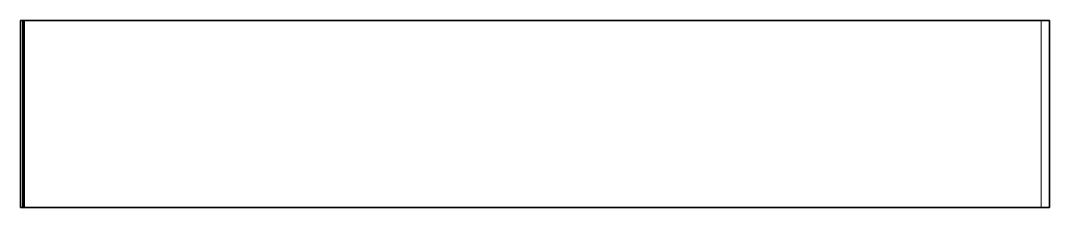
# Model space of a CAD drawing. Extents: x 77 to 517, y 170 to 250.
import ezdxf

# ---------------------------------------------------------------- set-up
doc = ezdxf.new("R2010")
doc.units = 0

msp = doc.modelspace()

# ---------------------------------------------------------------- linework, layer by layer
at = {"color": 7, "lineweight": 35}
for p, q in [((77, 250), (77, 170)), ((513.5, 250), (78, 250)), ((78, 170), (78, 250)), ((78.5, 250), (78.5, 170)), ((517, 170), (517, 250)), ((513.5, 170), (78, 170))]:
    msp.add_line(p, q, dxfattribs=at)
at = {"color": 7, "lineweight": 35, "ltscale": 0.0375}
for p, q in [((77, 250), (78.5, 250)), ((77, 170), (78.5, 170))]:
    msp.add_line(p, q, dxfattribs=at)
at = {"color": 7, "lineweight": 13}
msp.add_line((513.5, 170), (513.5, 250), dxfattribs=at)
at = {"color": 7, "lineweight": 35, "ltscale": 0.0875}
for p, q in [((513.5, 250), (517, 250)), ((513.5, 170), (517, 170))]:
    msp.add_line(p, q, dxfattribs=at)

doc.saveas('drawing.dxf')
